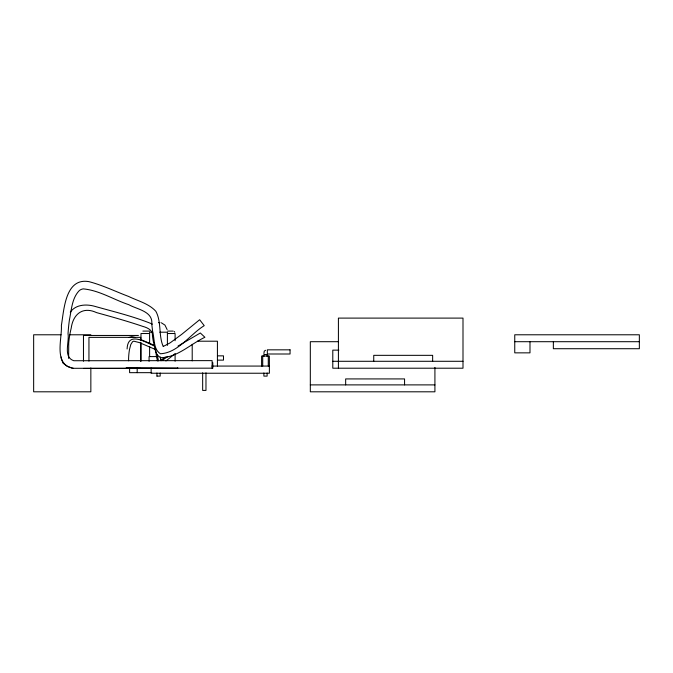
<?xml version="1.0" encoding="UTF-8"?>
<svg xmlns="http://www.w3.org/2000/svg" width="673" height="673" viewBox="0 0 673 673"><rect width="100%" height="100%" fill="white"/><g stroke="black" fill="none" stroke-linecap="round" stroke-linejoin="round"><path stroke-width="1.01" d="M140.977 361.224L140.977 342.767M140.977 340.715L140.977 333.53L148.699 333.53M149.616 356.589L149.616 346.427M149.616 343.373L149.616 332.201L152.704 332.201M128.568 360.829L128.593 358.86A60.259 60.259 0 0 1 129.51 349.438L130.806 344.5L132.539 341.766A2.827 2.827 0 0 1 133.868 341.194L139.328 342.565L155.699 349.59M263.9 353.535L264.253 351.138L265.616 350.28M127.096 348.984C127.828 330.746 145.334 342.296 154.395 345.981M70.27 312.179C75.839 304.272 86.716 303.91 95.196 306.451C114.41 311.843 133.977 316.512 152.451 324.125M175.073 353.712L165.92 360.98M167.754 356.404L167.207 356.833M167.039 356.959L163.632 359.458A19.046 19.046 0 0 1 163.278 359.676L161.655 360.543M165.331 357.077L164.599 357.624M164.456 357.733L162.757 358.911A20.224 20.224 0 0 1 162.386 359.146L160.62 360.089M128.812 337.51L131.723 336.744L135.349 337.493M178.017 346.048L200.327 332.992L204.903 337.282C190.678 343.903 177.579 357.388 161.116 357.683C154.824 355.495 154.992 347.075 153.377 341.682A129.157 129.157 0 0 1 152.451 336.02C153.2 330.191 147.471 327.667 142.752 326.38C127.525 321.189 112.004 316.899 96.5 312.592C82.72 306.156 73.079 314.182 71.203 328.188A92.193 92.193 0 0 0 70.152 332.866A89.147 89.147 0 0 0 68.713 343.213L68.629 358.415M163.32 346.242L163.472 346.2A11.988 11.988 0 0 0 164.069 345.989L164.254 345.922A16.96 16.96 0 0 0 164.591 345.787L169.596 343.154A55.926 55.926 0 0 0 170.622 342.507L181.626 334.414L199.654 319.734L204.222 325.648C190.055 334.346 178.236 352.795 160.443 353.762C153.301 349.447 154.63 338.864 152.695 331.713A240.783 240.783 0 0 1 151.77 323.915C153.116 311.271 137.056 309.387 128.821 304.701C113.678 299.678 99.276 290.307 83.233 288.885A8.286 8.286 0 0 0 79.33 290.559C71.918 298.122 71.515 309.723 69.47 319.557A167.022 167.022 0 0 0 68.032 333.816C69.496 342.246 62.825 357.069 73.811 360.728L212.121 360.627L212.138 368.207M161.066 360.72L160.224 357.043M158.433 322.636L159.981 322.636M142.869 331.091L149.743 331.091M167.602 331.091L173.205 331.091M159.77 332.201L167.4 332.201L167.409 345.409M167.375 333.53L175.098 333.53L175.098 340.715M61.066 334.784L33.65 334.784L33.65 391.804L90.847 391.804L90.847 367.954M69.42 334.784L90.847 334.784M138.436 335.457L83.469 335.457L83.469 361.216M197.467 341.203L217.421 341.203L217.421 366.07M338.586 341.699L310.32 341.699L310.32 391.804L434.918 391.804L434.918 367.408M514.752 341.699L639.35 341.699M338.881 350.137L332.79 350.137L332.79 368.207L462.999 368.207L462.999 318.102L338.41 318.102L338.41 368.207M217.455 355.857L223.495 355.857L223.495 360.122L217.455 360.131M157.162 356.589L149.07 356.589L149.07 361.367M332.79 361.292L462.999 361.292M211.835 366.07L269.385 366.07M83.469 368.434L140.716 368.417M151.703 372.665L129.603 372.665L129.603 367.424M156.952 376.114L160.174 376.114L160.182 373.027M310.32 384.889L434.918 384.889M73.29 368.24C53.142 364.833 62.202 338.94 61.378 325.488C64.019 310.001 65.163 277.486 88.895 281.634C102.616 285.184 115.453 291.493 128.678 296.473C137.847 300.94 148.758 303.506 155.842 311.279C161.629 321.854 158.416 335.146 163.11 346.301M161.343 322.796L164.961 325.101L167.123 329.568M130.251 368.24L129.637 368.022M126.196 367.82L177.765 368.207L177.765 367.727M140.245 339.327L154.512 345.392M154.336 348.446L155.791 350.54M174.24 331.486L174.795 332.193M157.465 360.947L156.489 356.505A82.089 82.089 0 0 1 155.884 351.584L155.833 351.028M158.492 360.888L157.726 357.178A77.319 77.319 0 0 1 157.347 354.402M61.167 356.984L61.209 357.599A25.389 25.389 0 0 0 61.344 358.793L63.069 363.193L67.073 366.213A23.025 23.025 0 0 0 69.967 367.315L72.608 368.308L212.811 368.165L212.803 362.671M553.357 341.699L553.357 348.715L639.35 348.715L639.35 334.784L514.752 334.784L514.752 352.854L529.988 352.854L529.988 341.699M432.646 361.292L432.646 355.336L373.742 355.336L373.742 361.292M404.566 384.889L404.566 378.924L345.661 378.924L345.661 384.889M268.275 356.025L268.275 366.07M267.114 356.564L267.114 354.511L263.883 354.511L263.875 356.564M267.114 373.027L267.114 376.114L263.883 376.114L263.875 373.027M262.714 356.025L262.714 366.07M261.604 366.07L261.604 356.025L269.368 356.025L269.385 373.237L151.139 373.237L151.139 368.114M205.972 372.834L205.972 390.416L202.666 390.416L202.657 372.834M192.209 344.307L192.209 360.888M175.098 354.048L175.098 361.224M156.944 373.027L156.944 376.114M140.716 340.462L140.716 337.358L88.945 337.358L88.945 361.174M140.716 342.532L140.716 361.174M137.183 367.424L137.183 372.665M290.063 349.834L267.332 349.834L267.332 353.998L290.063 354.006L290.063 349.842"/></g></svg>
